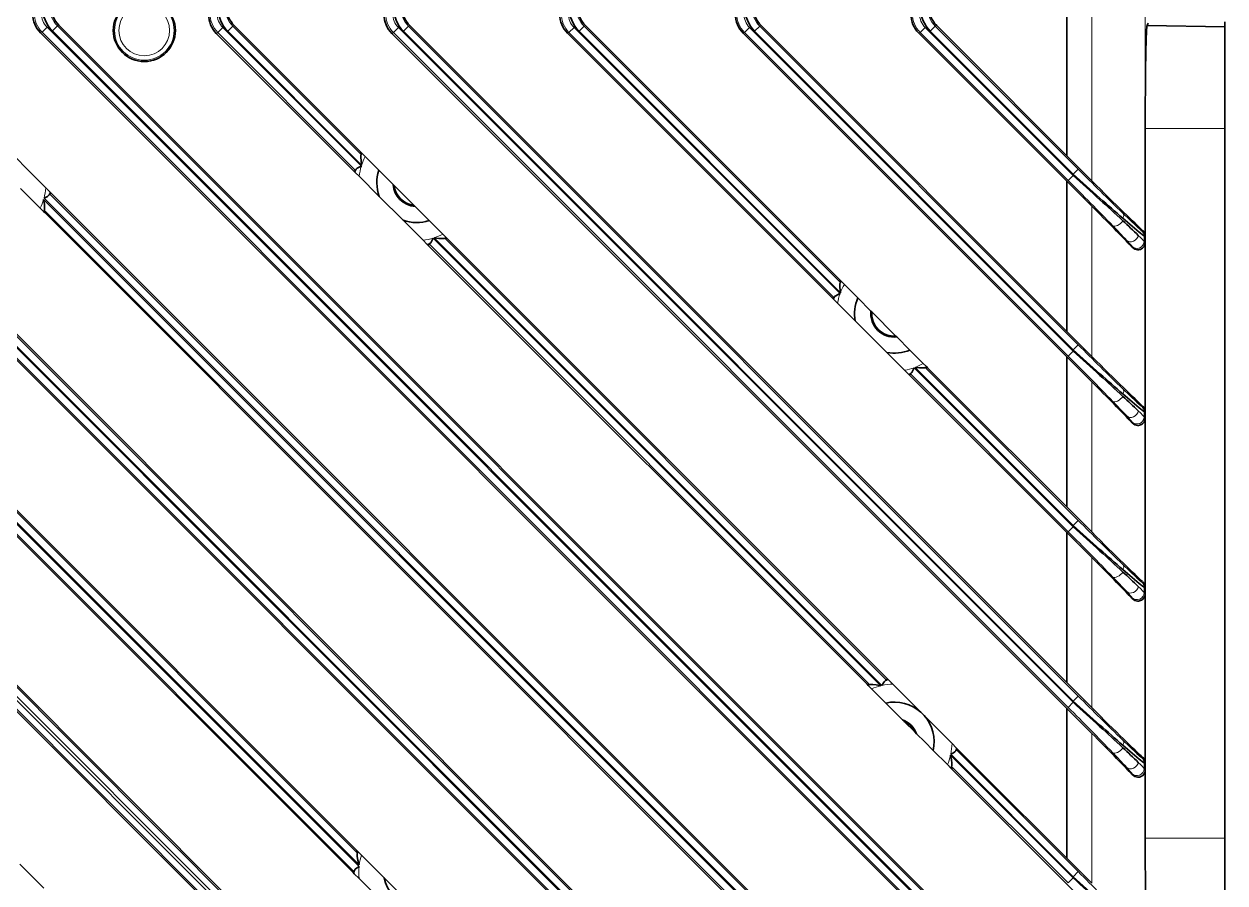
# Model space of a CAD drawing. Header units: millimetres. Extents: x -2350 to -557, y -483 to 312.
# Drawn here: x -2083.8 to -1948.4, y -78.4 to 18.4 of the extents above; entities that cross this region are included whole.
import ezdxf

# ---------------------------------------------------------------- set-up
doc = ezdxf.new("R2010")
doc.units = ezdxf.units.MM
doc.header["$LTSCALE"] = 0.5
doc.layers.get('0').update_dxf_attribs({"lineweight": 0})

msp = doc.modelspace()

# ---------------------------------------------------------------- linework, layer by layer
at = {"color": 7, "lineweight": 13}
for p, q in [((-1963.426, 0.754), (-1963.426, 22.423)), ((-1957.426, -5.387), (-1957.426, 22.423)), ((-2048.562, -94.93), (-2161.389, 17.896)), ((-2160.894, 18.391), (-2048.068, -94.435)), ((-2047.326, -94.709), (-2160.36, 18.325)), ((-2159.865, 18.82), (-2046.831, -94.214)), ((-2140.625, 18.023), (-2046.048, -76.554)), ((-2046.028, -76.382), (-2140.021, 17.611)), ((-2139.455, 18.176), (-2046.238, -75.041)), ((-2120.825, 18.061), (-2008.399, -94.366)), ((-2007.795, -94.778), (-2120.221, 17.648)), ((-2119.655, 18.213), (-2007.229, -94.213)), ((-2081.225, 18.061), (-1968.799, -94.366)), ((-1968.195, -94.778), (-2080.621, 17.648)), ((-2080.055, 18.213), (-1967.629, -94.213)), ((-2061.408, 18.03), (-2045.787, 2.409)), ((-2045.753, 2.519), (-2060.838, 17.604)), ((-2060.272, 18.169), (-2045.809, 3.706)), ((-2041.608, 18.03), (-1965.531, -58.047)), ((-1965.531, -57.904), (-2041.038, 17.604)), ((-2040.473, 18.169), (-1964.965, -57.338)), ((-2021.808, 18.03), (-1991.802, -11.976)), ((-1991.763, -11.871), (-2021.238, 17.604)), ((-2020.673, 18.169), (-1991.778, -10.726)), ((-2002.008, 18.03), (-1965.531, -18.447)), ((-1965.531, -18.304), (-2001.438, 17.604)), ((-2000.872, 18.169), (-1964.965, -17.738)), ((-1982.208, 18.03), (-1965.531, 1.353)), ((-1965.531, 1.496), (-1981.638, 17.604)), ((-1981.072, 18.169), (-1964.965, 2.062)), ((-2046.59, -77.143), (-2141.191, 17.458)), ((-2008.965, -94.931), (-2121.391, 17.495)), ((-1969.365, -94.931), (-2081.791, 17.495)), ((-2046.432, 1.923), (-2061.974, 17.465)), ((-1966.096, -58.613), (-2042.174, 17.465)), ((-1992.475, -12.434), (-2022.374, 17.465)), ((-1966.096, -19.013), (-2002.574, 17.465)), ((-1966.096, 0.787), (-1982.774, 17.465)), ((-1987.995, -94.778), (-2081.565, -1.208)), ((-2080.934, -0.709), (-1987.429, -94.213)), ((-2081.608, -1.357), (-1988.599, -94.366)), ((-1989.165, -94.931), (-2081.536, -2.56)), ((-1988.451, -56.058), (-2038.156, -6.353)), ((-2037.67, -5.708), (-1987.202, -56.176)), ((-1987.085, -56.15), (-2037.56, -5.674)), ((-2036.373, -5.73), (-1986.558, -55.546)), ((-1965.531, -38.104), (-1983.351, -20.284)), ((-1982.205, -20.299), (-1964.965, -37.538)), ((-1966.096, -38.813), (-1983.913, -20.996)), ((-1983.455, -20.323), (-1965.531, -38.247))]:
    msp.add_line(p, q, dxfattribs=at)
at = {"color": 7, "lineweight": 35, "ltscale": 0.415115}
msp.add_line((-1966.258, 3.586), (-1966.258, 20.191), dxfattribs=at)
at = {"color": 7, "lineweight": 35}
for p, q in [((-2048.728, -94.999), (-2161.581, 17.853)), ((-2159.738, 18.927), (-2046.665, -94.145)), ((-2139.292, 18.244), (-2046.307, -74.741)), ((-2007.065, -94.145), (-2119.492, 18.281)), ((-1967.465, -94.145), (-2079.892, 18.281)), ((-2060.109, 18.237), (-2045.85, 3.978)), ((-2040.309, 18.237), (-1963.426, -58.646)), ((-2020.509, 18.237), (-1991.811, -10.46)), ((-2000.709, 18.237), (-1963.426, -19.046)), ((-1980.909, 18.237), (-1963.426, 0.754)), ((-2046.754, -77.21), (-2141.355, 17.39)), ((-2009.128, -94.999), (-2121.555, 17.427)), ((-1969.528, -94.999), (-2081.955, 17.427)), ((-2046.615, 1.839), (-2062.138, 17.361)), ((-1963.426, -61.551), (-2042.337, 17.361)), ((-1992.657, -12.484), (-2022.537, 17.397)), ((-1963.426, -21.915), (-2002.737, 17.397)), ((-1963.426, -2.115), (-1982.937, 17.397)), ((-1957.399, -73.359), (-1957.399, 6.641)), ((-1948.408, -73.359), (-1948.408, 6.641)), ((-2080.758, -0.653), (-1987.265, -94.145)), ((-1989.328, -94.999), (-2081.492, -2.835)), ((-1988.759, -56.017), (-2038.24, -6.536)), ((-2036.101, -5.771), (-1986.498, -55.373)), ((-1963.426, -41.715), (-1983.963, -21.178)), ((-1981.939, -20.332), (-1963.426, -38.846)), ((-1978.553, -63.319), (-1963.426, -78.446)), ((-1963.426, -81.351), (-1979.196, -65.58))]:
    msp.add_line(p, q, dxfattribs=at)
at = {"color": 7, "lineweight": 13, "ltscale": 0.019994}
for p, q in [((-2081.791, 17.495), (-2081.225, 18.061)), ((-2002.574, 17.465), (-2002.008, 18.03))]:
    msp.add_line(p, q, dxfattribs=at)
at = {"color": 7, "lineweight": 35, "ltscale": 0.019995}
for p, q in [((-2080.621, 17.648), (-2080.055, 18.213)), ((-2060.272, 18.169), (-2060.838, 17.604)), ((-2040.473, 18.169), (-2041.038, 17.604)), ((-2000.872, 18.169), (-2001.438, 17.604)), ((-1981.072, 18.169), (-1981.638, 17.604))]:
    msp.add_line(p, q, dxfattribs=at)
at = {"color": 7, "lineweight": 13, "ltscale": 0.004431}
for p, q in [((-2079.892, 18.281), (-2080.055, 18.213)), ((-2081.791, 17.495), (-2081.955, 17.427))]:
    msp.add_line(p, q, dxfattribs=at)
at = {"color": 7, "lineweight": 13, "ltscale": 0.019993}
for p, q in [((-2061.408, 18.03), (-2061.974, 17.465)), ((-2042.174, 17.465), (-2041.608, 18.03)), ((-1966.096, -58.613), (-1965.531, -58.047)), ((-1966.096, -78.413), (-1965.531, -77.847))]:
    msp.add_line(p, q, dxfattribs=at)
at = {"color": 7, "lineweight": 13, "ltscale": 0.004433}
for p, q in [((-2060.109, 18.237), (-2060.272, 18.169)), ((-2040.309, 18.237), (-2040.473, 18.169)), ((-2020.509, 18.237), (-2020.673, 18.169)), ((-1980.909, 18.237), (-1981.072, 18.169)), ((-2002.574, 17.465), (-2002.737, 17.397)), ((-1982.774, 17.465), (-1982.937, 17.397))]:
    msp.add_line(p, q, dxfattribs=at)
at = {"color": 7, "lineweight": 13, "ltscale": 0.019995}
for p, q in [((-2022.374, 17.465), (-2021.808, 18.03)), ((-1982.774, 17.465), (-1982.208, 18.03)), ((-1964.965, 2.062), (-1965.531, 1.496)), ((-1966.096, 0.787), (-1965.531, 1.353)), ((-1966.096, -19.013), (-1965.531, -18.447)), ((-1964.965, -17.738), (-1965.531, -18.304)), ((-1965.531, -38.104), (-1964.965, -37.538)), ((-1966.096, -38.813), (-1965.531, -38.247)), ((-1964.965, -57.338), (-1965.531, -57.904)), ((-1965.531, -77.704), (-1964.965, -77.138))]:
    msp.add_line(p, q, dxfattribs=at)
at = {"color": 7, "lineweight": 35, "ltscale": 0.019994}
msp.add_line((-2020.673, 18.169), (-2021.238, 17.604), dxfattribs=at)
at = {"color": 7, "lineweight": 13, "ltscale": 0.004432}
for p, q in [((-2000.709, 18.237), (-2000.872, 18.169)), ((-2022.374, 17.465), (-2022.537, 17.397))]:
    msp.add_line(p, q, dxfattribs=at)
at = {"color": 7, "lineweight": 35, "ltscale": 0.007304}
msp.add_line((-1957.196, 18.251), (-1957.064, 18.512), dxfattribs=at)
at = {"color": 7, "lineweight": 35, "ltscale": 0.219734}
msp.add_line((-1957.196, 18.251), (-1948.408, 18.098), dxfattribs=at)
at = {"color": 7, "lineweight": 35, "ltscale": 0.014405}
msp.add_line((-1948.408, 18.098), (-1948.408, 18.674), dxfattribs=at)
at = {"color": 7, "lineweight": 35, "ltscale": 0.286425}
for p, q in [((-1948.408, 18.098), (-1948.408, 6.641)), ((-1948.408, -73.359), (-1948.408, -84.816))]:
    msp.add_line(p, q, dxfattribs=at)
at = {"color": 7, "lineweight": 13, "ltscale": 0.004846}
msp.add_line((-2061.974, 17.465), (-2062.138, 17.361), dxfattribs=at)
at = {"color": 7, "lineweight": 13, "ltscale": 0.004845}
msp.add_line((-2042.174, 17.465), (-2042.337, 17.361), dxfattribs=at)
at = {"color": 7, "lineweight": 35, "ltscale": 0.250152}
msp.add_line((-2081.357, -0.053), (-2088.432, 7.022), dxfattribs=at)
at = {"color": 7, "lineweight": 13, "ltscale": 0.224768}
for p, q in [((-1948.408, 6.641), (-1957.399, 6.641)), ((-1948.408, -73.359), (-1957.399, -73.359))]:
    msp.add_line(p, q, dxfattribs=at)
at = {"color": 7, "lineweight": 35, "ltscale": 0.004442}
msp.add_line((-2045.724, 3.853), (-2045.85, 3.978), dxfattribs=at)
at = {"color": 7, "lineweight": 35, "ltscale": 0.006446}
for p, q in [((-2045.812, 3.723), (-2045.85, 3.978)), ((-2036.101, -5.771), (-2036.356, -5.733))]:
    msp.add_line(p, q, dxfattribs=at)
at = {"color": 7, "lineweight": 35, "ltscale": 0.000446293}
msp.add_line((-2045.809, 3.706), (-2045.812, 3.723), dxfattribs=at)
at = {"color": 7, "lineweight": 35, "ltscale": 0.013087}
msp.add_line((-2045.354, 3.483), (-2045.724, 3.853), dxfattribs=at)
at = {"color": 7, "lineweight": 35, "ltscale": 0.05463}
msp.add_line((-2045.354, 3.483), (-2043.809, 1.937), dxfattribs=at)
at = {"color": 7, "lineweight": 35, "ltscale": 0.005044}
msp.add_line((-2046.615, 1.839), (-2046.432, 1.923), dxfattribs=at)
at = {"color": 7, "lineweight": 35, "ltscale": 0.005196}
for p, q in [((-2046.615, 1.839), (-2046.468, 1.692)), ((-2038.387, -6.389), (-2038.24, -6.536))]:
    msp.add_line(p, q, dxfattribs=at)
at = {"color": 7, "lineweight": 35, "ltscale": 0.015637}
msp.add_line((-2046.468, 1.692), (-2046.026, 1.25), dxfattribs=at)
at = {"color": 7, "lineweight": 35, "ltscale": 0.050082}
msp.add_line((-2043.809, 1.937), (-2042.392, 0.521), dxfattribs=at)
at = {"color": 7, "lineweight": 13, "ltscale": 0.003591}
for p, q in [((-1965.531, 1.353), (-1965.531, 1.496)), ((-1965.531, -38.247), (-1965.531, -38.104))]:
    msp.add_line(p, q, dxfattribs=at)
at = {"color": 7, "lineweight": 35, "ltscale": 0.079745}
msp.add_line((-2043.771, -1.006), (-2046.026, 1.25), dxfattribs=at)
at = {"color": 7, "lineweight": 35, "ltscale": 0.006291}
msp.add_line((-2042.392, 0.521), (-2042.215, 0.343), dxfattribs=at)
at = {"color": 7, "lineweight": 35, "ltscale": 0.004091}
for p, q in [((-2042.215, 0.343), (-2042.099, 0.227)), ((-2039.852, -2.02), (-2039.736, -2.136))]:
    msp.add_line(p, q, dxfattribs=at)
at = {"color": 7, "lineweight": 35, "ltscale": 0.079449}
msp.add_line((-2039.852, -2.02), (-2042.099, 0.227), dxfattribs=at)
at = {"color": 7, "lineweight": 35, "ltscale": 0.423272}
for p, q in [((-1966.258, -16.214), (-1966.258, 0.717)), ((-1966.258, -36.014), (-1966.258, -19.083)), ((-1966.258, -55.814), (-1966.258, -38.883))]:
    msp.add_line(p, q, dxfattribs=at)
at = {"color": 7, "lineweight": 35, "ltscale": 0.078632}
msp.add_line((-2084.215, -0.113), (-2081.991, -2.337), dxfattribs=at)
at = {"color": 7, "lineweight": 35, "ltscale": 0.015913}
msp.add_line((-2080.907, -0.504), (-2081.357, -0.053), dxfattribs=at)
at = {"color": 7, "lineweight": 35, "ltscale": 0.00461}
msp.add_line((-2080.758, -0.653), (-2080.934, -0.709), dxfattribs=at)
at = {"color": 7, "lineweight": 35, "ltscale": 0.005273}
msp.add_line((-2080.758, -0.653), (-2080.907, -0.504), dxfattribs=at)
at = {"color": 7, "lineweight": 35, "ltscale": 0.094955}
msp.add_line((-2041.085, -3.692), (-2043.771, -1.006), dxfattribs=at)
at = {"color": 7, "lineweight": 35, "ltscale": 0.013164}
msp.add_line((-2081.991, -2.337), (-2081.618, -2.709), dxfattribs=at)
at = {"color": 7, "lineweight": 35, "ltscale": 0.006974}
msp.add_line((-2081.536, -2.56), (-2081.492, -2.835), dxfattribs=at)
at = {"color": 7, "lineweight": 35, "ltscale": 0.056372}
msp.add_line((-2039.736, -2.136), (-2038.142, -3.73), dxfattribs=at)
at = {"color": 7, "lineweight": 13, "ltscale": 0.423272}
for p, q in [((-1963.426, -19.046), (-1963.426, -2.115)), ((-1963.426, -38.846), (-1963.426, -21.915)), ((-1963.426, -58.646), (-1963.426, -41.715))]:
    msp.add_line(p, q, dxfattribs=at)
at = {"color": 7, "lineweight": 35, "ltscale": 0.004465}
msp.add_line((-2081.618, -2.709), (-2081.492, -2.835), dxfattribs=at)
at = {"color": 7, "lineweight": 35, "ltscale": 0.079744}
msp.add_line((-2038.829, -5.947), (-2041.085, -3.692), dxfattribs=at)
at = {"color": 7, "lineweight": 35, "ltscale": 0.054631}
msp.add_line((-2038.142, -3.73), (-2036.596, -5.275), dxfattribs=at)
at = {"color": 7, "lineweight": 35, "ltscale": 0.013086}
msp.add_line((-2036.226, -5.645), (-2036.596, -5.275), dxfattribs=at)
at = {"color": 7, "lineweight": 13, "ltscale": 0.002495}
for p, q in [((-1957.766, -4.91), (-1957.69, -4.846)), ((-1957.766, -44.51), (-1957.69, -44.446)), ((-1957.766, -64.31), (-1957.69, -64.246))]:
    msp.add_line(p, q, dxfattribs=at)
at = {"color": 7, "lineweight": 13, "ltscale": 0.003437}
for p, q in [((-1957.426, -5.387), (-1957.532, -5.476)), ((-1957.426, -25.187), (-1957.532, -25.276)), ((-1957.426, -44.987), (-1957.532, -45.076)), ((-1957.426, -64.787), (-1957.532, -64.876))]:
    msp.add_line(p, q, dxfattribs=at)
at = {"color": 7, "lineweight": 35, "ltscale": 0.015638}
msp.add_line((-2038.829, -5.947), (-2038.387, -6.389), dxfattribs=at)
at = {"color": 7, "lineweight": 35, "ltscale": 0.005042}
msp.add_line((-2038.156, -6.353), (-2038.24, -6.536), dxfattribs=at)
at = {"color": 7, "lineweight": 35, "ltscale": 0.000446411}
msp.add_line((-2036.356, -5.733), (-2036.373, -5.73), dxfattribs=at)
at = {"color": 7, "lineweight": 35, "ltscale": 0.004443}
msp.add_line((-2036.101, -5.771), (-2036.226, -5.645), dxfattribs=at)
at = {"color": 7, "lineweight": 13, "ltscale": 0.002959}
for p, q in [((-1958.858, -6.75), (-1958.897, -6.639)), ((-1958.858, -46.35), (-1958.897, -46.239))]:
    msp.add_line(p, q, dxfattribs=at)
at = {"color": 7, "lineweight": 13, "ltscale": 0.014943}
for p, q in [((-1957.532, -5.476), (-1957.532, -6.073)), ((-1957.532, -45.076), (-1957.532, -45.673))]:
    msp.add_line(p, q, dxfattribs=at)
at = {"color": 7, "lineweight": 13, "ltscale": 0.007926}
for p, q in [((-1957.532, -6.073), (-1957.426, -6.372)), ((-1957.532, -25.873), (-1957.426, -26.172)), ((-1957.532, -45.673), (-1957.426, -45.972))]:
    msp.add_line(p, q, dxfattribs=at)
at = {"color": 7, "lineweight": 13, "ltscale": 0.470373}
for p, q in [((-1957.426, -25.187), (-1957.426, -6.372)), ((-1957.426, -44.987), (-1957.426, -26.172)), ((-1957.426, -64.787), (-1957.426, -45.972))]:
    msp.add_line(p, q, dxfattribs=at)
at = {"color": 7, "lineweight": 35, "ltscale": 0.004386}
msp.add_line((-1991.687, -10.585), (-1991.811, -10.46), dxfattribs=at)
at = {"color": 7, "lineweight": 35, "ltscale": 0.006679}
for p, q in [((-1991.778, -10.726), (-1991.811, -10.46)), ((-1981.939, -20.332), (-1982.205, -20.299))]:
    msp.add_line(p, q, dxfattribs=at)
at = {"color": 7, "lineweight": 35, "ltscale": 0.012902}
msp.add_line((-1991.322, -10.949), (-1991.687, -10.585), dxfattribs=at)
at = {"color": 7, "lineweight": 35, "ltscale": 0.053361}
for p, q in [((-1989.813, -12.459), (-1991.322, -10.949)), ((-1982.428, -19.843), (-1983.938, -18.334))]:
    msp.add_line(p, q, dxfattribs=at)
at = {"color": 7, "lineweight": 35, "ltscale": 0.004712}
for p, q in [((-1992.657, -12.484), (-1992.475, -12.434)), ((-1983.913, -20.996), (-1983.963, -21.178))]:
    msp.add_line(p, q, dxfattribs=at)
at = {"color": 7, "lineweight": 35, "ltscale": 0.004999}
msp.add_line((-1992.657, -12.484), (-1992.516, -12.625), dxfattribs=at)
at = {"color": 7, "lineweight": 35, "ltscale": 0.014953}
msp.add_line((-1992.516, -12.625), (-1992.093, -13.048), dxfattribs=at)
at = {"color": 7, "lineweight": 35, "ltscale": 0.070848}
for p, q in [((-1992.093, -13.048), (-1990.089, -15.052)), ((-1986.531, -18.61), (-1984.527, -20.614))]:
    msp.add_line(p, q, dxfattribs=at)
at = {"color": 7, "lineweight": 35, "ltscale": 0.0522}
for p, q in [((-1989.813, -12.459), (-1988.336, -13.935)), ((-1985.414, -16.857), (-1983.938, -18.334))]:
    msp.add_line(p, q, dxfattribs=at)
at = {"color": 7, "lineweight": 35, "ltscale": 0.00342}
msp.add_line((-1988.336, -13.935), (-1988.24, -14.032), dxfattribs=at)
at = {"color": 7, "lineweight": 35, "ltscale": 0.096476}
msp.add_line((-1985.511, -16.761), (-1988.24, -14.032), dxfattribs=at)
at = {"color": 7, "lineweight": 35, "ltscale": 0.12579}
msp.add_line((-1986.531, -18.61), (-1990.089, -15.052), dxfattribs=at)
at = {"color": 7, "lineweight": 35, "ltscale": 0.003421}
msp.add_line((-1985.511, -16.761), (-1985.414, -16.857), dxfattribs=at)
at = {"color": 7, "lineweight": 13, "ltscale": 0.003592}
msp.add_line((-1965.531, -18.447), (-1965.531, -18.304), dxfattribs=at)
at = {"color": 7, "lineweight": 35, "ltscale": 0.012901}
msp.add_line((-1982.064, -20.208), (-1982.428, -19.843), dxfattribs=at)
at = {"color": 7, "lineweight": 35, "ltscale": 0.004387}
msp.add_line((-1981.939, -20.332), (-1982.064, -20.208), dxfattribs=at)
at = {"color": 7, "lineweight": 35, "ltscale": 0.014952}
msp.add_line((-1984.527, -20.614), (-1984.104, -21.037), dxfattribs=at)
at = {"color": 7, "lineweight": 35, "ltscale": 0.004998}
msp.add_line((-1984.104, -21.037), (-1983.963, -21.178), dxfattribs=at)
at = {"color": 7, "lineweight": 13, "ltscale": 0.002496}
msp.add_line((-1957.766, -24.71), (-1957.69, -24.646), dxfattribs=at)
at = {"color": 7, "lineweight": 13, "ltscale": 0.014944}
msp.add_line((-1957.532, -25.276), (-1957.532, -25.873), dxfattribs=at)
at = {"color": 7, "lineweight": 13, "ltscale": 0.00296}
msp.add_line((-1958.858, -26.55), (-1958.897, -26.439), dxfattribs=at)
at = {"color": 7, "lineweight": 35, "ltscale": 0.00426}
msp.add_line((-1986.554, -55.534), (-1986.498, -55.373), dxfattribs=at)
at = {"color": 7, "lineweight": 35, "ltscale": 0.00549}
msp.add_line((-1986.343, -55.529), (-1986.498, -55.373), dxfattribs=at)
at = {"color": 7, "lineweight": 35, "ltscale": 0.007773}
msp.add_line((-1988.759, -56.017), (-1988.451, -56.058), dxfattribs=at)
at = {"color": 7, "lineweight": 35, "ltscale": 0.004532}
msp.add_line((-1988.759, -56.017), (-1988.631, -56.146), dxfattribs=at)
at = {"color": 7, "lineweight": 35, "ltscale": 0.013383}
for p, q in [((-1988.631, -56.146), (-1988.252, -56.524)), ((-1979.703, -65.073), (-1979.325, -65.452))]:
    msp.add_line(p, q, dxfattribs=at)
at = {"color": 7, "lineweight": 35, "ltscale": 0.056828}
msp.add_line((-1986.645, -58.132), (-1988.252, -56.524), dxfattribs=at)
at = {"color": 7, "lineweight": 35, "ltscale": 0.000291938}
msp.add_line((-1986.558, -55.546), (-1986.554, -55.534), dxfattribs=at)
at = {"color": 7, "lineweight": 35, "ltscale": 0.01668}
msp.add_line((-1985.871, -56.001), (-1986.343, -55.529), dxfattribs=at)
at = {"color": 7, "lineweight": 35, "ltscale": 0.111555}
for p, q in [((-1985.871, -56.001), (-1982.716, -59.156)), ((-1982.335, -59.537), (-1979.18, -62.692))]:
    msp.add_line(p, q, dxfattribs=at)
at = {"color": 7, "lineweight": 35, "ltscale": 0.066468}
msp.add_line((-1984.765, -60.012), (-1986.645, -58.132), dxfattribs=at)
at = {"color": 7, "lineweight": 13, "ltscale": 0.003594}
msp.add_line((-1965.531, -58.047), (-1965.531, -57.904), dxfattribs=at)
at = {"color": 7, "lineweight": 35, "ltscale": 0.013469}
msp.add_line((-1982.716, -59.156), (-1982.335, -59.537), dxfattribs=at)
at = {"color": 7, "lineweight": 35, "ltscale": 0.422378}
msp.add_line((-1966.258, -75.614), (-1966.258, -58.718), dxfattribs=at)
at = {"color": 7, "lineweight": 35, "ltscale": 0.007026}
for p, q in [((-1984.566, -60.21), (-1984.765, -60.012)), ((-1983.191, -61.586), (-1983.389, -61.387))]:
    msp.add_line(p, q, dxfattribs=at)
at = {"color": 7, "lineweight": 35, "ltscale": 0.041611}
msp.add_line((-1984.566, -60.21), (-1983.389, -61.387), dxfattribs=at)
at = {"color": 7, "lineweight": 35, "ltscale": 0.032634}
msp.add_line((-1982.267, -62.509), (-1983.191, -61.586), dxfattribs=at)
at = {"color": 7, "lineweight": 13, "ltscale": 0.422377}
msp.add_line((-1963.426, -78.446), (-1963.426, -61.551), dxfattribs=at)
at = {"color": 7, "lineweight": 35, "ltscale": 0.033834}
msp.add_line((-1981.311, -63.466), (-1982.267, -62.509), dxfattribs=at)
at = {"color": 7, "lineweight": 35, "ltscale": 0.056827}
msp.add_line((-1979.703, -65.073), (-1981.311, -63.466), dxfattribs=at)
at = {"color": 7, "lineweight": 35, "ltscale": 0.016681}
msp.add_line((-1978.708, -63.164), (-1979.18, -62.692), dxfattribs=at)
at = {"color": 7, "lineweight": 35, "ltscale": 0.000293382}
msp.add_line((-1978.713, -63.375), (-1978.725, -63.379), dxfattribs=at)
at = {"color": 7, "lineweight": 13, "ltscale": 0.486473}
msp.add_line((-1978.725, -63.379), (-1964.965, -77.138), dxfattribs=at)
at = {"color": 7, "lineweight": 35, "ltscale": 0.004259}
msp.add_line((-1978.553, -63.319), (-1978.713, -63.375), dxfattribs=at)
at = {"color": 7, "lineweight": 35, "ltscale": 0.005489}
msp.add_line((-1978.553, -63.319), (-1978.708, -63.164), dxfattribs=at)
at = {"color": 7, "lineweight": 13, "ltscale": 0.48878}
msp.add_line((-1979.355, -64.023), (-1965.531, -77.847), dxfattribs=at)
at = {"color": 7, "lineweight": 13, "ltscale": 0.487832}
msp.add_line((-1965.531, -77.704), (-1979.329, -63.906), dxfattribs=at)
at = {"color": 7, "lineweight": 13, "ltscale": 0.01582}
msp.add_line((-1957.532, -64.876), (-1957.532, -65.508), dxfattribs=at)
at = {"color": 7, "lineweight": 35, "ltscale": 0.004534}
msp.add_line((-1979.325, -65.452), (-1979.196, -65.58), dxfattribs=at)
at = {"color": 7, "lineweight": 35, "ltscale": 0.007774}
msp.add_line((-1979.237, -65.272), (-1979.196, -65.58), dxfattribs=at)
at = {"color": 7, "lineweight": 13, "ltscale": 0.464611}
msp.add_line((-1966.096, -78.413), (-1979.237, -65.272), dxfattribs=at)
at = {"color": 7, "lineweight": 13, "ltscale": 0.003227}
msp.add_line((-1958.858, -66.197), (-1958.897, -66.074), dxfattribs=at)
at = {"color": 7, "lineweight": 13, "ltscale": 0.008632}
msp.add_line((-1957.532, -65.508), (-1957.426, -65.837), dxfattribs=at)
at = {"color": 7, "lineweight": 13, "ltscale": 0.468751}
msp.add_line((-1957.426, -84.587), (-1957.426, -65.837), dxfattribs=at)
at = {"color": 7, "lineweight": 35, "ltscale": 0.0047}
msp.add_line((-2046.174, -74.873), (-2046.307, -74.741), dxfattribs=at)
at = {"color": 7, "lineweight": 35, "ltscale": 0.007696}
msp.add_line((-2046.238, -75.041), (-2046.307, -74.741), dxfattribs=at)
at = {"color": 7, "lineweight": 35, "ltscale": 0.013946}
msp.add_line((-2045.779, -75.268), (-2046.174, -74.873), dxfattribs=at)
at = {"color": 7, "lineweight": 35, "ltscale": 0.090964}
msp.add_line((-2045.779, -75.268), (-2043.207, -77.841), dxfattribs=at)
at = {"color": 7, "lineweight": 35, "ltscale": 0.095832}
msp.add_line((-2084.284, -76.289), (-2081.574, -78.999), dxfattribs=at)
at = {"color": 7, "lineweight": 35, "ltscale": 0.00444}
msp.add_line((-2046.754, -77.21), (-2046.59, -77.143), dxfattribs=at)
at = {"color": 7, "lineweight": 35, "ltscale": 0.001008}
msp.add_line((-2046.754, -77.21), (-2046.726, -77.239), dxfattribs=at)
at = {"color": 7, "lineweight": 35, "ltscale": 0.005067}
msp.add_line((-2046.726, -77.239), (-2046.583, -77.382), dxfattribs=at)
at = {"color": 7, "lineweight": 35, "ltscale": 0.018866}
msp.add_line((-2046.583, -77.382), (-2046.049, -77.916), dxfattribs=at)
at = {"color": 7, "lineweight": 35, "ltscale": 0.20556}
msp.add_line((-2040.235, -83.73), (-2046.049, -77.916), dxfattribs=at)
at = {"color": 7, "lineweight": 35, "ltscale": 0.107721}
msp.add_line((-2043.207, -77.841), (-2040.16, -80.888), dxfattribs=at)
at = {"color": 7, "lineweight": 13, "ltscale": 0.003595}
msp.add_line((-1965.531, -77.847), (-1965.531, -77.704), dxfattribs=at)
at = {"color": 7, "lineweight": 35}
for points in [[(-2045.753, 2.519), (-2045.825, 3.023), (-2045.854, 3.383), (-2045.85, 3.574), (-2045.834, 3.642)], [(-2046.411, 1.991), (-2046.382, 2.047), (-2046.26, 2.156), (-2045.879, 2.366), (-2045.787, 2.409)], [(-2081.565, -1.208), (-2081.191, -1.008), (-2081.043, -0.902), (-2080.97, -0.819), (-2080.953, -0.778)], [(-2081.512, -2.495), (-2081.497, -2.426), (-2081.495, -2.235), (-2081.528, -1.873), (-2081.608, -1.357)], [(-1957.532, -5.476), (-1957.535, -5.476), (-1957.537, -5.476), (-1957.545, -5.474), (-1957.611, -5.432), (-1958.101, -5.044), (-1959.923, -3.484)], [(-1959.918, -2.918), (-1958.364, -4.401), (-1957.873, -4.839), (-1957.782, -4.906), (-1957.773, -4.91), (-1957.769, -4.911), (-1957.766, -4.91)], [(-2037.67, -5.708), (-2037.863, -6.087), (-2037.967, -6.239), (-2038.047, -6.314), (-2038.088, -6.332)], [(-2036.437, -5.755), (-2036.504, -5.77), (-2036.692, -5.775), (-2037.049, -5.747), (-2037.56, -5.674)], [(-1958.278, -7.041), (-1958.575, -6.96), (-1958.858, -6.75)], [(-1957.426, -6.372), (-1957.509, -6.646), (-1957.697, -6.86), (-1957.808, -6.932)], [(-1991.763, -11.871), (-1991.826, -11.26), (-1991.831, -10.931), (-1991.818, -10.825), (-1991.805, -10.787)], [(-1992.451, -12.369), (-1992.419, -12.315), (-1992.289, -12.211), (-1991.896, -12.016), (-1991.802, -11.976)], [(-1982.266, -20.326), (-1982.329, -20.344), (-1982.508, -20.355), (-1982.852, -20.339), (-1983.351, -20.284)], [(-1983.455, -20.323), (-1983.634, -20.713), (-1983.732, -20.872), (-1983.809, -20.952), (-1983.848, -20.972)], [(-1959.918, -22.718), (-1958.364, -24.201), (-1957.873, -24.639), (-1957.782, -24.706), (-1957.773, -24.71), (-1957.769, -24.711), (-1957.766, -24.71)], [(-1957.532, -25.276), (-1957.535, -25.276), (-1957.537, -25.276), (-1957.545, -25.274), (-1957.611, -25.232), (-1958.101, -24.844), (-1959.923, -23.284)], [(-1958.278, -26.841), (-1958.575, -26.76), (-1958.858, -26.55)], [(-1957.426, -26.172), (-1957.509, -26.446), (-1957.697, -26.66), (-1957.808, -26.732)], [(-1957.532, -45.076), (-1957.535, -45.076), (-1957.537, -45.076), (-1957.545, -45.074), (-1957.611, -45.032), (-1958.101, -44.644), (-1959.923, -43.084)], [(-1959.918, -42.518), (-1958.364, -44.001), (-1957.873, -44.439), (-1957.782, -44.506), (-1957.773, -44.51), (-1957.769, -44.511), (-1957.766, -44.51)], [(-1957.426, -45.972), (-1957.509, -46.246), (-1957.697, -46.46), (-1957.808, -46.532)], [(-1958.278, -46.641), (-1958.575, -46.56), (-1958.858, -46.35)], [(-1988.383, -56.037), (-1988.31, -56.025), (-1988.108, -56.03), (-1987.733, -56.077), (-1987.202, -56.176)], [(-1987.085, -56.15), (-1986.904, -55.836), (-1986.808, -55.699), (-1986.689, -55.586), (-1986.63, -55.562)], [(-1978.741, -63.451), (-1978.765, -63.511), (-1978.879, -63.629), (-1979.014, -63.725), (-1979.329, -63.906)], [(-1957.532, -64.876), (-1957.535, -64.876), (-1957.537, -64.876), (-1957.545, -64.874), (-1957.611, -64.832), (-1958.101, -64.444), (-1959.923, -62.884)], [(-1959.918, -62.318), (-1958.364, -63.801), (-1957.873, -64.239), (-1957.782, -64.306), (-1957.773, -64.31), (-1957.769, -64.311), (-1957.766, -64.31)], [(-1979.355, -64.023), (-1979.257, -64.546), (-1979.209, -64.925), (-1979.204, -65.138), (-1979.216, -65.204)], [(-1958.278, -66.491), (-1958.575, -66.408), (-1958.858, -66.197)], [(-1957.426, -65.837), (-1957.51, -66.106), (-1957.697, -66.317), (-1957.808, -66.388)], [(-2046.028, -76.382), (-2046.165, -75.829), (-2046.241, -75.423), (-2046.262, -75.189), (-2046.255, -75.113)], [(-2046.582, -77.063), (-2046.565, -76.998), (-2046.466, -76.867), (-2046.206, -76.66), (-2046.048, -76.554)]]:
    msp.add_lwpolyline(points, dxfattribs=at)
at = {"color": 7, "lineweight": 13}
for points in [[(-1958.897, -6.639), (-1958.902, -6.629), (-1958.922, -6.599), (-1959.048, -6.445), (-1959.481, -5.968)], [(-1958.897, -26.439), (-1958.902, -26.429), (-1958.922, -26.399), (-1959.048, -26.245), (-1959.481, -25.768)], [(-1958.897, -46.239), (-1958.902, -46.229), (-1958.922, -46.199), (-1959.048, -46.045), (-1959.481, -45.568)], [(-1958.897, -66.074), (-1958.902, -66.063), (-1958.922, -66.031), (-1959.048, -65.873), (-1959.481, -65.39)]]:
    msp.add_lwpolyline(points, dxfattribs=at)
at = {"color": 7, "lineweight": 35}
msp.add_circle((-2070.258, 17.691), 3.5, dxfattribs=at)
at = {"color": 7, "lineweight": 13}
for radius in [3.356, 2.856]:
    msp.add_circle((-2070.258, 17.691), radius, dxfattribs=at)
at = {"color": 7, "lineweight": 35}
for centre, radius, start, end in [((-2077.934, 20.334), 3.8, 180.00338, 224.99738), ((-2077.771, 20.402), 2.999, 179.99955, 225.00067), ((-2057.988, 20.358), 2.999, 179.99955, 225.00067), ((-2038.188, 20.358), 2.999, 179.99947, 225.00053), ((-2018.388, 20.358), 2.999, 179.99955, 225.00067), ((-1998.588, 20.358), 2.999, 179.99955, 225.00067), ((-1978.788, 20.358), 2.999, 179.99955, 225.00067), ((-2079.834, 19.548), 2.999, 179.99947, 225.00053), ((-2060.017, 19.482), 2.999, 179.99823, 224.99941), ((-2058.152, 20.29), 3.799, 179.99957, 225.00048), ((-2040.217, 19.482), 2.999, 179.99823, 224.99941), ((-2038.351, 20.29), 3.8, 180.00338, 224.99738), ((-2020.417, 19.518), 2.999, 179.99934, 225.00044), ((-2018.552, 20.29), 3.799, 179.99957, 225.00048), ((-2000.617, 19.518), 2.999, 179.99947, 225.00053), ((-1998.751, 20.29), 3.8, 180.00338, 224.99738), ((-1980.817, 19.518), 2.999, 179.99947, 225.00053), ((-1978.951, 20.29), 3.8, 180.00338, 224.99738), ((-2046.175, 3.814), 0.382, 333.17503, 343.49682), ((-2046.797, 2.068), 0.394, 338.37225, 348.72589), ((-2039.558, 0.521), 4.481, 161.57217, 199.92317), ((-1546.634, 466.867), 626.135, 228.008507, 228.380206), ((-2039.558, 0.521), 2.663, 183.83401, 266.16599), ((-2039.558, 0.521), 2.558, 186.59419, 263.40582), ((-2080.566, -0.844), 0.392, 159.7857, 170.32895), ((-1710.061, 282.655), 379.877, 228.35336, 228.87183), ((-2081.162, -2.664), 0.389, 154.2079, 164.42607), ((-2233.239, -298.648), 402.071, 47.17421, 47.67339), ((-2039.558, 0.521), 4.481, 250.07683, 288.42783), ((-2046.449, -97.41), 127.502, 46.18792, 47.26408), ((-1958.206, -5.433), 0.782, 3.32694, 48.62328), ((-2038.015, -6.704), 0.379, 101.20936, 111.97119), ((-2036.258, -6.11), 0.397, 106.82663, 116.74571), ((-1958.244, -6.121), 0.921, 268.15202, 298.28362), ((-1992.122, -10.606), 0.365, 330.35415, 340.94851), ((-1992.803, -12.28), 0.363, 334.80538, 345.73771), ((-1985.688, -14.209), 4.481, 157.00783, 190.84302), ((-1985.688, -14.209), 2.663, 174.09744, 275.90256), ((-1985.688, -14.209), 2.558, 176.03072, 273.96928), ((-1985.688, -14.209), 4.481, 259.15699, 292.99218), ((-1546.634, 447.067), 626.135, 228.008507, 228.380206), ((-1982.079, -20.657), 0.38, 109.38491, 119.56252), ((-1983.763, -21.31), 0.348, 104.185, 115.56595), ((-2233.239, -318.448), 402.071, 47.17421, 47.67339), ((-1710.061, 262.855), 379.877, 228.35336, 228.87183), ((-2046.449, -117.21), 127.502, 46.18792, 47.26408), ((-1958.206, -25.233), 0.782, 3.32694, 48.62328), ((-1958.244, -25.921), 0.921, 268.15202, 298.28362), ((-1546.634, 427.267), 626.135, 228.008507, 228.380206), ((-2233.239, -338.248), 402.071, 47.17421, 47.67339), ((-1710.061, 243.055), 379.877, 228.35336, 228.87183), ((-2046.449, -137.01), 127.502, 46.18792, 47.26408), ((-1958.206, -45.033), 0.782, 3.32694, 48.62328), ((-1958.244, -45.721), 0.921, 268.15201, 298.28362), ((-1988.553, -55.633), 0.438, 283.49104, 292.76044), ((-1986.677, -55.162), 0.402, 276.67527, 287.31514), ((-1985.688, -62.509), 4.481, 48.44638, 102.33162), ((-1546.634, 407.467), 626.135, 228.008507, 228.380206), ((-1985.688, -62.509), 4.481, 347.66838, 41.55362), ((-1985.688, -62.509), 2.663, 20.28416, 69.71584), ((-1985.688, -62.509), 2.558, 26.01221, 63.98779), ((-2198.393, -319.319), 349.971, 47.04694, 47.62126), ((-1710.061, 223.255), 379.877, 228.35336, 228.87183), ((-1978.326, -63.5), 0.417, 163.02688, 173.27015), ((-2035.692, -144.838), 111.402, 45.91025, 47.14595), ((-1958.206, -64.833), 0.782, 3.32694, 48.62328), ((-1978.827, -65.368), 0.421, 157.17074, 166.80312), ((-1958.236, -65.571), 0.922, 267.56945, 297.61176), ((-2046.693, -74.972), 0.46, 342.14816, 351.41352), ((-2047.074, -77.059), 0.492, 350.09958, 359.5611), ((-2039.558, -77.239), 3.698, 189.36611, 260.63388), ((-1546.634, 387.667), 626.135, 228.008507, 228.380206)]:
    msp.add_arc(centre, radius, start, end, dxfattribs=at)
at = {"color": 7, "lineweight": 13}
for centre, radius, start, end in [((-2077.915, 20.342), 3.02, 180.15766, 224.84233), ((-2079.649, 19.624), 3.02, 180.16475, 224.83526), ((-2079.67, 19.616), 2.2, 180.00245, 224.99683), ((-2059.832, 19.594), 3.02, 180.16586, 224.83564), ((-2059.853, 19.585), 2.199, 179.99826, 224.99936), ((-2058.132, 20.298), 3.02, 180.15766, 224.84233), ((-2040.032, 19.594), 3.02, 180.16586, 224.83564), ((-2040.053, 19.585), 2.199, 179.99826, 224.99936), ((-2038.332, 20.298), 3.02, 180.15766, 224.84233), ((-2020.232, 19.594), 3.02, 180.16475, 224.83526), ((-2020.253, 19.585), 2.199, 179.9995, 225.00046), ((-2018.532, 20.298), 3.02, 180.15766, 224.84233), ((-2000.432, 19.594), 3.02, 180.16475, 224.83526), ((-2000.453, 19.585), 2.199, 179.9995, 225.00046), ((-1998.732, 20.298), 3.02, 180.15766, 224.84233), ((-1980.632, 19.594), 3.02, 180.16475, 224.83526), ((-1980.653, 19.585), 2.199, 179.9995, 225.00046), ((-1978.932, 20.298), 3.02, 180.15766, 224.84233), ((-2039.558, 0.521), 7.009, 151.61715, 153.56105), ((-2039.558, 0.521), 6.509, 152.93496, 162.12778), ((-2039.558, 0.521), 7.009, 167.89516, 170.38313), ((-2039.558, 0.521), 6.509, 163.13795, 173.57285), ((-1629.339, 336.957), 474.129, 224.93756, 225.79438), ((-2314.541, -348.322), 493.245, 44.2201, 45.0546), ((-2391.632, -472.144), 636.994, 47.648322, 48.015796), ((-2087.858, 0.521), 6.526, 344.63529, 354.95007), ((-2087.858, 0.521), 7.026, 349.34554, 351.61508), ((-2087.858, 0.521), 6.526, 334.03097, 343.27615), ((-2087.858, 0.521), 7.026, 332.63068, 334.58068), ((-2039.558, 0.521), 6.509, 287.87223, 297.06505), ((-2047.332, -88.377), 120.454, 43.16915, 44.24951), ((-2039.558, 0.521), 6.509, 276.42715, 286.86206), ((-2039.558, 0.521), 7.009, 279.61688, 282.10483), ((-2039.558, 0.521), 7.009, 296.43894, 298.38285), ((-1958.333, -6.073), 0.8, 225.07489, 359.94361), ((-1985.688, -14.209), 7.009, 148.86101, 150.77779), ((-1985.688, -14.209), 6.509, 159.93634, 169.72586), ((-1985.688, -14.209), 6.509, 149.94936, 158.9541), ((-1985.688, -14.209), 7.009, 164.78083, 166.93949), ((-2391.632, -491.944), 636.994, 47.648322, 48.015796), ((-1629.339, 317.157), 474.129, 224.93756, 225.79438), ((-1985.688, -14.209), 6.509, 291.0459, 300.05064), ((-1985.688, -14.209), 7.009, 299.22221, 301.13899), ((-2314.541, -368.122), 493.245, 44.2201, 45.0546), ((-1985.688, -14.209), 6.509, 280.27415, 290.06366), ((-1985.688, -14.209), 7.009, 283.06051, 285.21917), ((-2047.332, -108.177), 120.454, 43.16915, 44.24951), ((-1958.333, -25.873), 0.8, 225.07489, 359.94361), ((-1629.339, 297.357), 474.129, 224.93756, 225.79438), ((-2314.541, -387.922), 493.245, 44.2201, 45.0546), ((-2391.632, -511.744), 636.994, 47.648322, 48.015796), ((-2047.332, -127.977), 120.454, 43.16915, 44.24951), ((-1958.333, -45.673), 0.8, 225.07489, 359.94361), ((-1985.688, -62.509), 7.011, 112.60981, 114.81915), ((-1985.688, -62.509), 6.511, 103.44356, 113.19369), ((-1985.688, -62.509), 6.511, 91.61096, 102.3876), ((-1985.688, -62.509), 7.011, 95.35943, 97.72519), ((-2335.285, -468.934), 552.763, 47.59249, 48.01614), ((-1629.34, 277.557), 474.129, 224.93756, 225.79438), ((-2269.025, -362.201), 428.872, 44.10148, 45.06221), ((-1985.688, -62.509), 6.511, 347.61241, 358.38904), ((-1985.688, -62.509), 7.011, 352.27481, 354.64057), ((-1985.688, -62.509), 6.511, 336.80631, 346.55644), ((-2036.792, -137.224), 105.533, 42.89698, 44.13454), ((-1985.688, -62.509), 7.011, 335.18084, 337.39018), ((-1958.333, -65.508), 0.8, 225.09208, 359.9391), ((-2039.558, -77.239), 7.026, 160.32574, 162.38825), ((-2039.558, -77.239), 6.526, 162.4212, 172.45736), ((-2039.558, -77.239), 7.026, 178.5612, 181.16875), ((-2039.558, -77.239), 6.526, 173.97594, 185.95364), ((-1629.34, 257.757), 474.129, 224.93756, 225.79438), ((-2335.285, -488.734), 552.763, 47.59249, 48.01614)]:
    msp.add_arc(centre, radius, start, end, dxfattribs=at)
at = {"color": 7, "lineweight": 35}
for centre, major_axis, ratio, start_param, end_param in [((-1957.196, 6.641), (0, -11.61), 0.0174551, 3.1415194, 4.712389), ((-1963.426, 0.947), (-5.999, 6.002), 0.0160424, 1.5868456, 2.8598498), ((-1963.426, -2.308), (-5.999, 6.002), 0.0160424, 3.8631588, 4.7284382), ((-1963.426, -18.853), (-5.999, 6.002), 0.0160424, 1.5868456, 2.8598498), ((-1963.426, -22.108), (-5.999, 6.002), 0.0160424, 3.8631588, 4.7284382), ((-1963.426, -38.653), (-5.999, 6.002), 0.0160424, 1.5868456, 2.8598498), ((-1963.426, -41.908), (-5.999, 6.002), 0.0160424, 3.8631588, 4.7284382), ((-1963.426, -58.453), (-5.999, 6.002), 0.0160424, 1.5868456, 2.8598498), ((-1963.426, -61.773), (-5.999, 6.003), 0.0185099, 3.8656045, 4.7309095), ((-1957.196, -73.359), (0, -11.61), 0.0174551, 4.712389, 6.2832586)]:
    msp.add_ellipse(centre, major_axis=major_axis, ratio=ratio, start_param=start_param, end_param=end_param, dxfattribs=at)
at = {"color": 7, "lineweight": 13}
for centre, major_axis, ratio, start_param, end_param in [((-1960.447, -3.798), (0.618, 0.512), 0.4499071, 3.2040067, 5.2746695), ((-1960.661, -3.313), (0.838, 0.229), 0.6442126, 5.5860755, 6.6197422), ((-1958.909, -5.409), (0.603, 0.526), 0.8205028, 3.2098666, 5.475891), ((-1963.62, -0.586), (6.089, -5.495), 0.0181081, 0.0362071, 0.4824672), ((-1958.332, -5.476), (-0.514, 0.613), 0.9997406, 4.0146745, 4.7999223), ((-1960.661, -23.113), (0.838, 0.229), 0.6442126, 5.5860755, 6.6197422), ((-1960.447, -23.598), (0.618, 0.512), 0.4499071, 3.2040067, 5.2746695), ((-1958.909, -25.209), (0.603, 0.526), 0.8205028, 3.2098666, 5.475891), ((-1963.62, -20.386), (6.089, -5.495), 0.0181081, 0.0362071, 0.4824672), ((-1958.332, -25.276), (-0.514, 0.613), 0.9997406, 4.0146745, 4.7999223), ((-1960.661, -42.913), (0.838, 0.229), 0.6442126, 5.5860755, 6.6197422), ((-1960.447, -43.398), (0.618, 0.512), 0.4499071, 3.2040067, 5.2746695), ((-1958.332, -45.076), (0.514, -0.613), 0.9997406, 0.8730818, 1.6583297), ((-1958.909, -45.009), (0.603, 0.526), 0.8205028, 3.2098666, 5.475891), ((-1963.62, -40.186), (6.089, -5.495), 0.0181081, 0.0362071, 0.4824672), ((-1960.447, -63.208), (0.619, 0.51), 0.4482375, 3.2079544, 5.2757354), ((-1960.661, -62.713), (0.838, 0.229), 0.6442126, 5.5860755, 6.6197422), ((-1958.909, -64.831), (0.605, 0.523), 0.8187174, 3.2158618, 5.4800216), ((-1963.619, -60.021), (6.088, -5.497), 0.0208884, 0.0387268, 0.4850179), ((-1958.332, -64.876), (-0.514, 0.613), 0.9997406, 4.0146745, 4.7999223)]:
    msp.add_ellipse(centre, major_axis=major_axis, ratio=ratio, start_param=start_param, end_param=end_param, dxfattribs=at)

doc.saveas('drawing.dxf')
